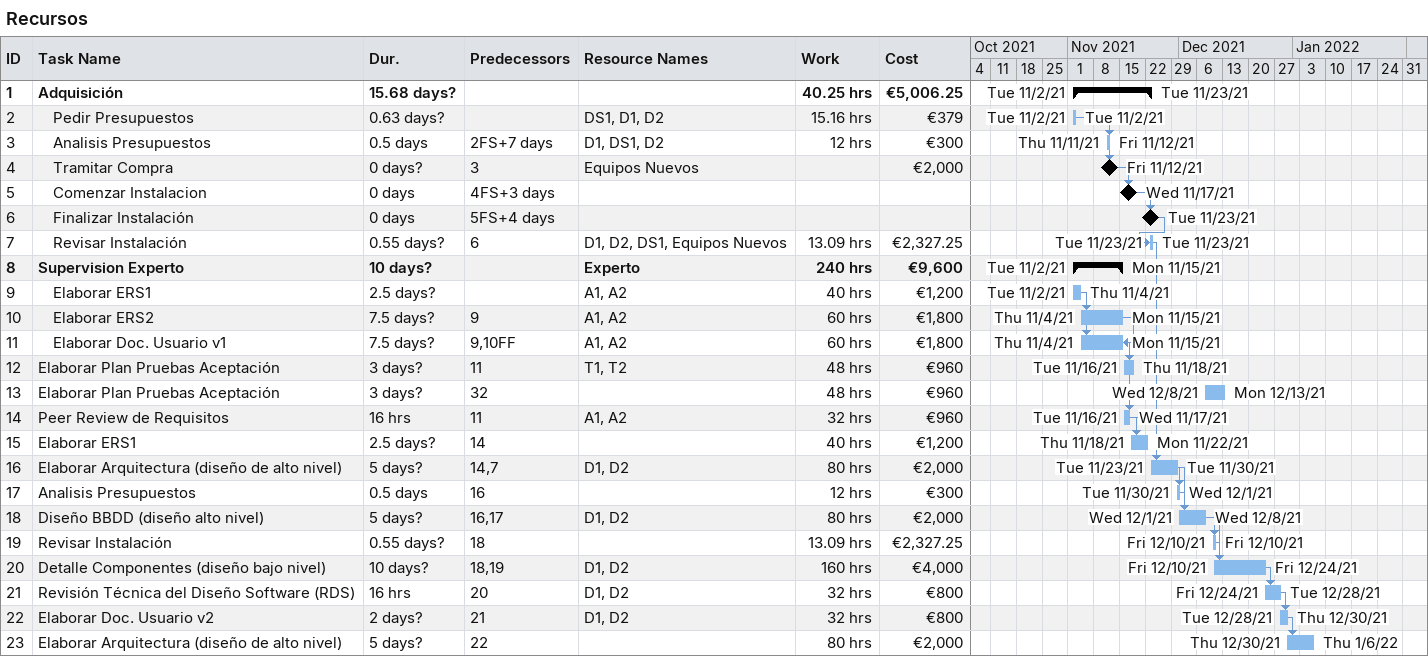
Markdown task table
Recursos

| ID | Level | Task | Duration | Start | Finish | Predecessors | Resources | Work (h) | Cost (€) |
|---|---|---|---|---|---|---|---|---|---|
| 1 | 1 | **Adquisición** | 15.68d? | 2021-11-02 | 2021-11-23 |  |  | 40.25 | 5006.25 |
| 2 | 2 | Pedir Presupuestos | 0.63d? | 2021-11-02 | 2021-11-02 |  | DS1, D1, D2 | 15.16 | 379 |
| 3 | 2 | Analisis Presupuestos | 0.5d | 2021-11-11 | 2021-11-12 | 2FS+7d | D1, DS1, D2 | 12 | 300 |
| 4 | 2 | Tramitar Compra | 0d? | 2021-11-12 | 2021-11-12 | 3 | Equipos Nuevos |  | 2000 |
| 5 | 2 | Comenzar Instalacion | 0d | 2021-11-17 | 2021-11-17 | 4FS+3d |  |  |  |
| 6 | 2 | Finalizar Instalación | 0d | 2021-11-23 | 2021-11-23 | 5FS+4d |  |  |  |
| 7 | 2 | Revisar Instalación | 0.55d? | 2021-11-23 | 2021-11-23 | 6 | D1, D2, DS1, Equipos Nuevos | 13.09 | 2327.25 |
| 8 | 1 | **Supervision Experto** | 10d? | 2021-11-02 | 2021-11-15 |  | Experto | 240 | 9600 |
| 9 | 2 | Elaborar ERS1 | 2.5d? | 2021-11-02 | 2021-11-04 |  | A1, A2 | 40 | 1200 |
| 10 | 2 | Elaborar ERS2 | 7.5d? | 2021-11-04 | 2021-11-15 | 9 | A1, A2 | 60 | 1800 |
| 11 | 2 | Elaborar Doc. Usuario v1 | 7.5d? | 2021-11-04 | 2021-11-15 | 9, 10FF | A1, A2 | 60 | 1800 |
| 12 | 1 | Elaborar Plan Pruebas Aceptación | 3d? | 2021-11-16 | 2021-11-18 | 11 | T1, T2 | 48 | 960 |
| 13 | 1 | Elaborar Plan Pruebas Aceptación | 3d? | 2021-12-08 | 2021-12-13 | 32 |  | 48 | 960 |
| 14 | 1 | Peer Review de Requisitos | 16h | 2021-11-16 | 2021-11-17 | 11 | A1, A2 | 32 | 960 |
| 15 | 1 | Elaborar ERS1 | 2.5d? | 2021-11-18 | 2021-11-22 | 14 |  | 40 | 1200 |
| 16 | 1 | Elaborar Arquitectura (diseño de alto nivel) | 5d? | 2021-11-23 | 2021-11-30 | 14, 7 | D1, D2 | 80 | 2000 |
| 17 | 1 | Analisis Presupuestos | 0.5d | 2021-11-30 | 2021-12-01 | 16 |  | 12 | 300 |
| 18 | 1 | Diseño BBDD (diseño alto nivel) | 5d? | 2021-12-01 | 2021-12-08 | 16, 17 | D1, D2 | 80 | 2000 |
| 19 | 1 | Revisar Instalación | 0.55d? | 2021-12-10 | 2021-12-10 | 18 |  | 13.09 | 2327.25 |
| 20 | 1 | Detalle Componentes (diseño bajo nivel) | 10d? | 2021-12-10 | 2021-12-24 | 18, 19 | D1, D2 | 160 | 4000 |
| 21 | 1 | Revisión Técnica del Diseño Software (RDS) | 16h | 2021-12-24 | 2021-12-28 | 20 | D1, D2 | 32 | 800 |
| 22 | 1 | Elaborar Doc. Usuario v2 | 2d? | 2021-12-28 | 2021-12-30 | 21 | D1, D2 | 32 | 800 |
| 23 | 1 | Elaborar Arquitectura (diseño de alto nivel) | 5d? | 2021-12-30 | 2022-01-06 | 22 |  | 80 | 2000 |
